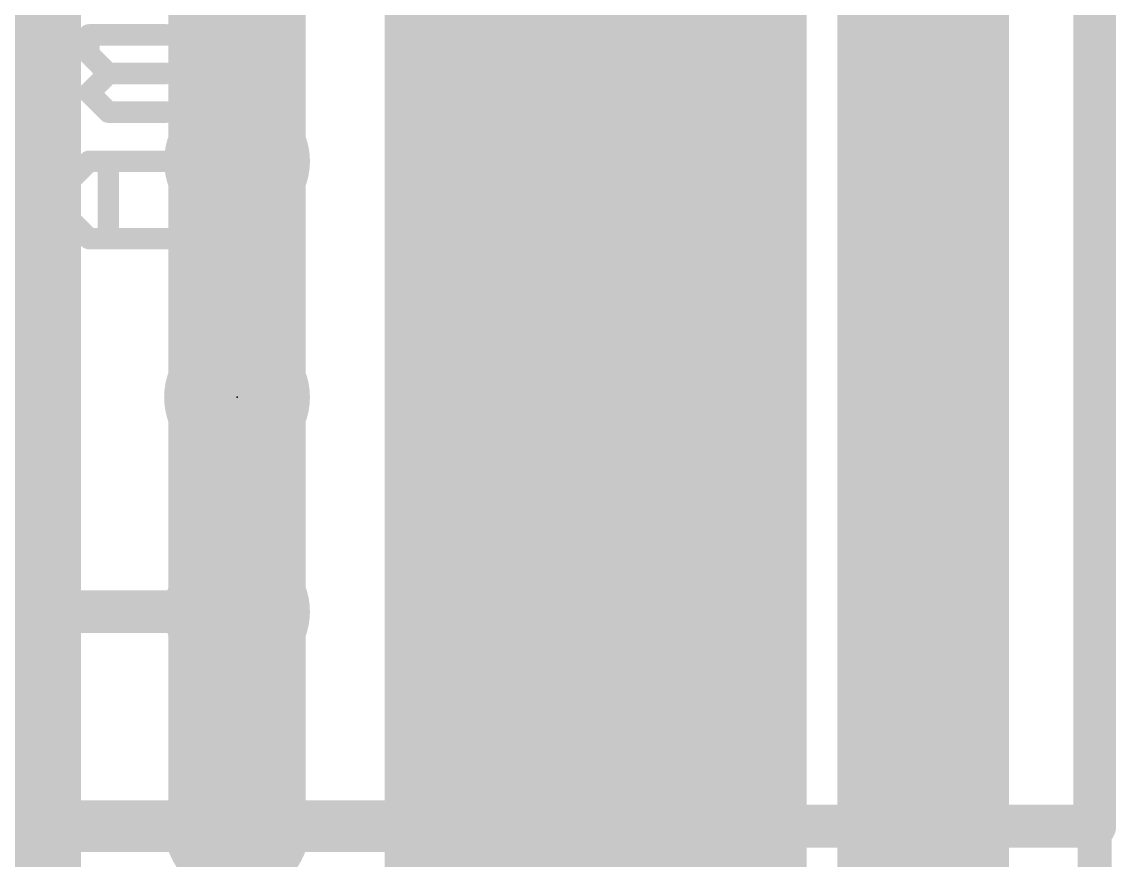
# Model space of a CAD drawing. Extents: x -9 to 98, y -21 to 39.
# Drawn here: x 3.81 to 10.29, y 13.77 to 18.73 of the extents above; entities that cross this region are included whole.
import ezdxf

# ---------------------------------------------------------------- set-up
doc = ezdxf.new("R2010")
doc.units = 0
for name, color, linetype in [('1', 12, 'CONTINUOUS'), ('16', 132, 'CONTINUOUS'), ('18', 110, 'CONTINUOUS'), ('20', 31, 'CONTINUOUS'), ('22', 40, 'CONTINUOUS'), ('23', 53, 'CONTINUOUS'), ('51', 53, 'CONTINUOUS')]:
    doc.layers.add(name, color=color, linetype=linetype)

# ---------------------------------------------------------------- blocks, each defined once
blk = doc.blocks.new('RECT')
blk.add_solid([(-0.5, -0.5), (0.5, -0.5), (-0.5, 0.5), (0.5, 0.5)])
blk = doc.blocks.new('ROUNDV')
at = {"const_width": 0.5}
blk.add_lwpolyline([(0, -0.25, 1), (0, 0.25, 1), (0, -0.25)], format="xyb", dxfattribs=at)

msp = doc.modelspace()

# ---------------------------------------------------------------- linework, layer by layer
at = {"layer": '1'}
for points, const_width in [([(6.35, 13.97), (6.35, 21.463)], 0.254), ([(10.16, 21.463), (10.16, 13.97)], 0.254), ([(5.08, 21.336), (5.08, 15.24)], 0.254), ([(5.08, 19.177), (5.08, 14.097)], 0.8128), ([(7.205, 16.51), (7.205, 12.285)], 1.016), ([(5.08, 15.24), (1.27, 15.24)], 0.254), ([(10.16, 13.97), (6.35, 13.97)], 0.254)]:
    msp.add_lwpolyline(points, dxfattribs=dict(at, const_width=const_width))
for points, const_width in [([(7.459, 16.51, 1), (6.951, 16.51)], 0.508), ([(5.08, 15.1765, 1), (5.08, 15.3035)], 0.127), ([(5.0165, 15.24, 1), (5.1435, 15.24)], 0.127), ([(4.8768, 14.097, 1), (5.2832, 14.097)], 0.4064), ([(6.35, 14.0335, 1), (6.35, 13.9065)], 0.127), ([(10.16, 13.9065, 1), (10.16, 14.0335)], 0.127), ([(6.2865, 13.97, 1), (6.4135, 13.97)], 0.127), ([(10.0965, 13.97, 1), (10.2235, 13.97)], 0.127)]:
    msp.add_lwpolyline(points, format="xyb", dxfattribs=dict(at, const_width=const_width))
at = {"layer": '16'}
for points, const_width in [([(9.144, 23.241), (9.144, 12.954)], 1.016), ([(6.35, 20.32), (6.35, 13.97)], 0.3048), ([(6.35, 13.97), (0, 13.97)], 0.3048)]:
    msp.add_lwpolyline(points, dxfattribs=dict(at, const_width=const_width))
at = {"layer": '16', "const_width": 0.1524}
for points in [[(6.35, 13.8938, 1), (6.35, 14.0462)], [(6.2738, 13.97, 1), (6.4262, 13.97)]]:
    msp.add_lwpolyline(points, format="xyb", dxfattribs=at)
at = {"layer": '20', "const_width": 0.2032}
msp.add_lwpolyline([(10.16, 33.02), (10.16, 7.62)], dxfattribs=at)
at = {"layer": '22', "const_width": 0.127}
for points in [[(4.6609, 18.6551), (4.2033, 18.6551)], [(4.2033, 18.6551), (4.2033, 18.5407)], [(4.2033, 18.5407), (4.3177, 18.4263)], [(4.3177, 18.4263), (4.2033, 18.3119)], [(4.3177, 18.4263), (4.6609, 18.4263)], [(4.2033, 18.3119), (4.3177, 18.1975)], [(4.3177, 18.1975), (4.6609, 18.1975)], [(4.2033, 17.9067), (3.9745, 17.6779)], [(4.6609, 17.9067), (4.2033, 17.9067)], [(4.3177, 17.9067), (4.3177, 17.4491)], [(3.9745, 17.6779), (4.2033, 17.4491)], [(4.2033, 17.4491), (4.6609, 17.4491)]]:
    msp.add_lwpolyline(points, dxfattribs=at)
at = {"layer": '22', "const_width": 0.0635}
for points in [[(4.2033, 18.6868, 1), (4.2033, 18.6233)], [(4.2351, 18.6551, 1), (4.1716, 18.6551)], [(4.6609, 18.6233, 1), (4.6609, 18.6868)], [(4.2258, 18.5632, 1), (4.1809, 18.5182)], [(4.1716, 18.5407, 1), (4.2351, 18.5407)], [(4.3177, 18.4581, 1), (4.3177, 18.3946)], [(4.3402, 18.4039, 1), (4.2953, 18.4488)], [(4.2953, 18.4039, 1), (4.3402, 18.4488)], [(4.6609, 18.3946, 1), (4.6609, 18.4581)], [(4.2258, 18.3344, 1), (4.1809, 18.2895)], [(4.1809, 18.3344, 1), (4.2258, 18.2895)], [(4.3177, 18.2293, 1), (4.3177, 18.1658)], [(4.2953, 18.1751, 1), (4.3402, 18.22)], [(4.6609, 18.1658, 1), (4.6609, 18.2293)], [(4.2033, 17.9384, 1), (4.2033, 17.8749)], [(4.2258, 17.8842, 1), (4.1809, 17.9291)], [(4.3495, 17.9067, 1), (4.286, 17.9067)], [(4.6609, 17.8749, 1), (4.6609, 17.9384)], [(3.997, 17.7003, 1), (3.9521, 17.6554)], [(3.9521, 17.7003, 1), (3.997, 17.6554)], [(4.2033, 17.4808, 1), (4.2033, 17.4173)], [(4.1809, 17.4266, 1), (4.2258, 17.4715)], [(4.6609, 17.4173, 1), (4.6609, 17.4808)], [(4.286, 17.4491, 1), (4.3495, 17.4491)]]:
    msp.add_lwpolyline(points, format="xyb", dxfattribs=at)
at = {"layer": '23'}
msp.add_point((5.08, 16.51), dxfattribs=at)
at = {"layer": '51', "const_width": 0.127}
for points in [[(7.205, 19.51), (8.205, 18.51)], [(8.205, 18.51), (8.205, 14.51)], [(8.205, 14.51), (7.205, 13.51)]]:
    msp.add_lwpolyline(points, dxfattribs=at)
at = {"layer": '51', "const_width": 0.0635}
for points in [[(8.2368, 18.51, 1), (8.1732, 18.51)], [(8.1825, 18.4875, 1), (8.2275, 18.5325)], [(8.1732, 14.51, 1), (8.2368, 14.51)], [(8.2275, 14.4875, 1), (8.1825, 14.5325)]]:
    msp.add_lwpolyline(points, format="xyb", dxfattribs=at)

# ---------------------------------------------------------------- block references
at = {"layer": '1', "xscale": 6, "yscale": 2.5, "rotation": 90}
for p in [(2.905, 16.51), (7.205, 16.51)]:
    msp.add_blockref('RECT', p, dxfattribs=at)
at = {"layer": '18', "xscale": 0.8636, "yscale": 0.8636}
for p in [(5.08, 17.907), (5.08, 17.907), (5.08, 16.51), (5.08, 16.51), (5.08, 15.24), (5.08, 15.24), (5.08, 13.97), (5.08, 13.97)]:
    msp.add_blockref('ROUNDV', p, dxfattribs=at)

doc.saveas('drawing.dxf')
